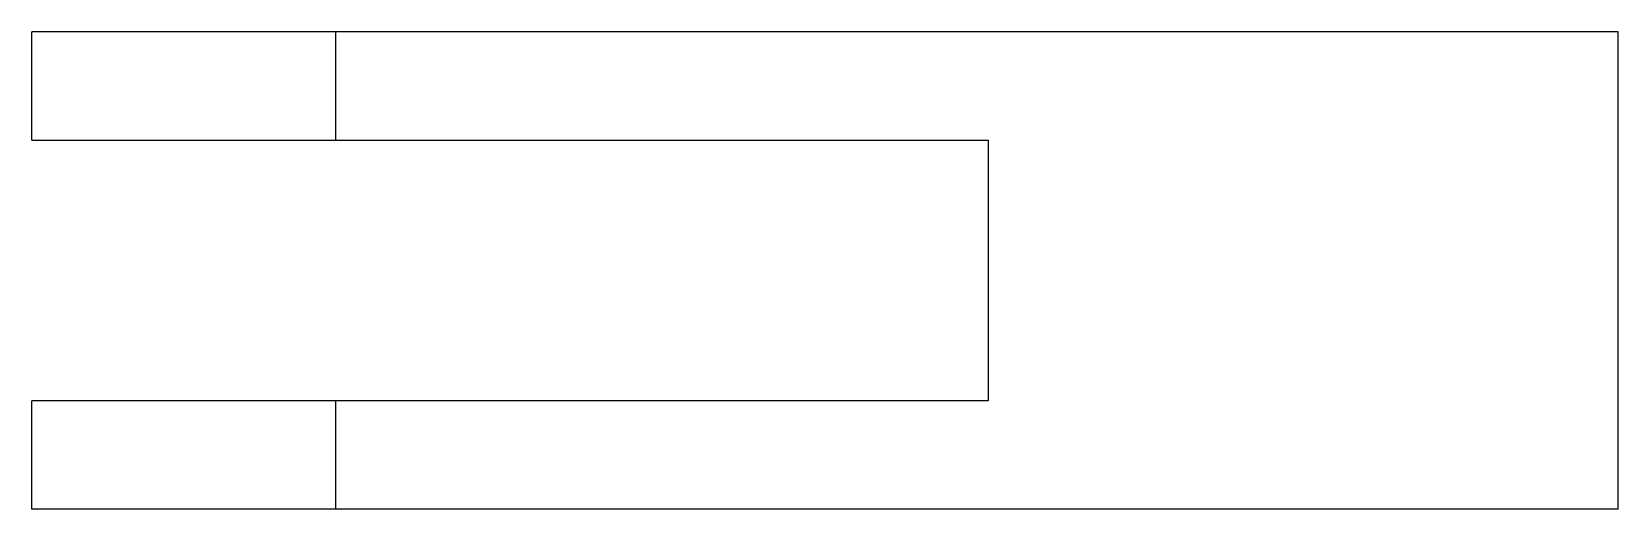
# Model space of a CAD drawing. Header units: metres. Extents: x -24 to 49, y -22 to 0.
import ezdxf

# ---------------------------------------------------------------- set-up
doc = ezdxf.new("R2010")
doc.units = ezdxf.units.M

msp = doc.modelspace()

# ---------------------------------------------------------------- linework, layer by layer
for points in [[(-24, -5), (-24, -4.9), (-24, -4.8), (-24, -4.7), (-24, -4.6), (-24, -4.5), (-24, -4.4), (-24, -4.3), (-24, -4.2), (-24, -4.1), (-24, -4), (-24, -3.9), (-24, -3.8), (-24, -3.7), (-24, -3.6), (-24, -3.5), (-24, -3.4), (-24, -3.3), (-24, -3.2), (-24, -3.1), (-24, -3), (-24, -2.9), (-24, -2.8), (-24, -2.7), (-24, -2.6), (-24, -2.5), (-24, -2.4), (-24, -2.3), (-24, -2.2), (-24, -2.1), (-24, -2), (-24, -1.9), (-24, -1.8), (-24, -1.7), (-24, -1.6), (-24, -1.5), (-24, -1.4), (-24, -1.3), (-24, -1.2), (-24, -1.1), (-24, -1), (-24, -0.9), (-24, -0.8), (-24, -0.7), (-24, -0.6), (-24, -0.5), (-24, -0.4), (-24, -0.3), (-24, -0.2), (-24, -0.1), (-24, 0)], [(-10, 0), (-10.049, 0), (-10.098, 0), (-10.147, 0), (-10.238, 0), (-10.383, 0), (-10.528, 0), (-10.673, 0), (-10.893, 0), (-11.127, 0), (-11.36, 0), (-11.616, 0), (-11.926, 0), (-12.237, 0), (-12.547, 0), (-12.901, 0), (-13.273, 0), (-13.644, 0), (-14.022, 0), (-14.436, 0), (-14.851, 0), (-15.265, 0), (-15.692, 0), (-16.128, 0), (-16.564, 0), (-17, 0), (-17.436, 0), (-17.872, 0), (-18.308, 0), (-18.735, 0), (-19.149, 0), (-19.564, 0), (-19.978, 0), (-20.356, 0), (-20.727, 0), (-21.099, 0), (-21.453, 0), (-21.763, 0), (-22.074, 0), (-22.384, 0), (-22.64, 0), (-22.873, 0), (-23.107, 0), (-23.327, 0), (-23.472, 0), (-23.617, 0), (-23.762, 0), (-23.853, 0), (-23.902, 0), (-23.951, 0), (-24, 0)], [(-10, -5), (-10, -4.9), (-10, -4.8), (-10, -4.7), (-10, -4.6), (-10, -4.5), (-10, -4.4), (-10, -4.3), (-10, -4.2), (-10, -4.1), (-10, -4), (-10, -3.9), (-10, -3.8), (-10, -3.7), (-10, -3.6), (-10, -3.5), (-10, -3.4), (-10, -3.3), (-10, -3.2), (-10, -3.1), (-10, -3), (-10, -2.9), (-10, -2.8), (-10, -2.7), (-10, -2.6), (-10, -2.5), (-10, -2.4), (-10, -2.3), (-10, -2.2), (-10, -2.1), (-10, -2), (-10, -1.9), (-10, -1.8), (-10, -1.7), (-10, -1.6), (-10, -1.5), (-10, -1.4), (-10, -1.3), (-10, -1.2), (-10, -1.1), (-10, -1), (-10, -0.9), (-10, -0.8), (-10, -0.7), (-10, -0.6), (-10, -0.5), (-10, -0.4), (-10, -0.3), (-10, -0.2), (-10, -0.1), (-10, 0)], [(49, 0), (47.82, 0), (46.64, 0), (45.46, 0), (44.28, 0), (43.1, 0), (41.92, 0), (40.74, 0), (39.56, 0), (38.38, 0), (37.2, 0), (36.02, 0), (34.84, 0), (33.66, 0), (32.48, 0), (31.3, 0), (30.12, 0), (28.94, 0), (27.76, 0), (26.58, 0), (25.4, 0), (24.22, 0), (23.04, 0), (21.86, 0), (20.68, 0), (19.5, 0), (18.32, 0), (17.14, 0), (15.96, 0), (14.78, 0), (13.6, 0), (12.42, 0), (11.24, 0), (10.06, 0), (8.88, 0), (7.7, 0), (6.52, 0), (5.34, 0), (4.16, 0), (2.98, 0), (1.8, 0), (0.62, 0), (-0.56, 0), (-1.74, 0), (-2.92, 0), (-4.1, 0), (-5.28, 0), (-6.46, 0), (-7.64, 0), (-8.82, 0), (-10, 0)], [(49, -22), (49, -21.56), (49, -21.12), (49, -20.68), (49, -20.24), (49, -19.8), (49, -19.36), (49, -18.92), (49, -18.48), (49, -18.04), (49, -17.6), (49, -17.16), (49, -16.72), (49, -16.28), (49, -15.84), (49, -15.4), (49, -14.96), (49, -14.52), (49, -14.08), (49, -13.64), (49, -13.2), (49, -12.76), (49, -12.32), (49, -11.88), (49, -11.44), (49, -11), (49, -10.56), (49, -10.12), (49, -9.68), (49, -9.24), (49, -8.8), (49, -8.36), (49, -7.92), (49, -7.48), (49, -7.04), (49, -6.6), (49, -6.16), (49, -5.72), (49, -5.28), (49, -4.84), (49, -4.4), (49, -3.96), (49, -3.52), (49, -3.08), (49, -2.64), (49, -2.2), (49, -1.76), (49, -1.32), (49, -0.88), (49, -0.44), (49, 0)], [(-24, -5), (-23.951, -5), (-23.902, -5), (-23.853, -5), (-23.762, -5), (-23.617, -5), (-23.472, -5), (-23.327, -5), (-23.107, -5), (-22.873, -5), (-22.64, -5), (-22.384, -5), (-22.074, -5), (-21.763, -5), (-21.453, -5), (-21.099, -5), (-20.727, -5), (-20.356, -5), (-19.978, -5), (-19.564, -5), (-19.149, -5), (-18.735, -5), (-18.308, -5), (-17.872, -5), (-17.436, -5), (-17, -5), (-16.564, -5), (-16.128, -5), (-15.692, -5), (-15.265, -5), (-14.851, -5), (-14.436, -5), (-14.022, -5), (-13.644, -5), (-13.273, -5), (-12.901, -5), (-12.547, -5), (-12.237, -5), (-11.926, -5), (-11.616, -5), (-11.36, -5), (-11.127, -5), (-10.893, -5), (-10.673, -5), (-10.528, -5), (-10.383, -5), (-10.238, -5), (-10.147, -5), (-10.098, -5), (-10.049, -5), (-10, -5)], [(-10, -5), (-9.4, -5), (-8.8, -5), (-8.2, -5), (-7.6, -5), (-7, -5), (-6.4, -5), (-5.8, -5), (-5.2, -5), (-4.6, -5), (-4, -5), (-3.4, -5), (-2.8, -5), (-2.2, -5), (-1.6, -5), (-1, -5), (-0.4, -5), (0.2, -5), (0.8, -5), (1.4, -5), (2, -5), (2.6, -5), (3.2, -5), (3.8, -5), (4.4, -5), (5, -5), (5.6, -5), (6.2, -5), (6.8, -5), (7.4, -5), (8, -5), (8.6, -5), (9.2, -5), (9.8, -5), (10.4, -5), (11, -5), (11.6, -5), (12.2, -5), (12.8, -5), (13.4, -5), (14, -5), (14.6, -5), (15.2, -5), (15.8, -5), (16.4, -5), (17, -5), (17.6, -5), (18.2, -5), (18.8, -5), (19.4, -5), (20, -5)], [(20, -5), (20, -5.24), (20, -5.48), (20, -5.72), (20, -5.96), (20, -6.2), (20, -6.44), (20, -6.68), (20, -6.92), (20, -7.16), (20, -7.4), (20, -7.64), (20, -7.88), (20, -8.12), (20, -8.36), (20, -8.6), (20, -8.84), (20, -9.08), (20, -9.32), (20, -9.56), (20, -9.8), (20, -10.04), (20, -10.28), (20, -10.52), (20, -10.76), (20, -11), (20, -11.24), (20, -11.48), (20, -11.72), (20, -11.96), (20, -12.2), (20, -12.44), (20, -12.68), (20, -12.92), (20, -13.16), (20, -13.4), (20, -13.64), (20, -13.88), (20, -14.12), (20, -14.36), (20, -14.6), (20, -14.84), (20, -15.08), (20, -15.32), (20, -15.56), (20, -15.8), (20, -16.04), (20, -16.28), (20, -16.52), (20, -16.76), (20, -17)], [(-10, -17), (-10.049, -17), (-10.098, -17), (-10.147, -17), (-10.238, -17), (-10.383, -17), (-10.528, -17), (-10.673, -17), (-10.893, -17), (-11.127, -17), (-11.36, -17), (-11.616, -17), (-11.926, -17), (-12.237, -17), (-12.547, -17), (-12.901, -17), (-13.273, -17), (-13.644, -17), (-14.022, -17), (-14.436, -17), (-14.851, -17), (-15.265, -17), (-15.692, -17), (-16.128, -17), (-16.564, -17), (-17, -17), (-17.436, -17), (-17.872, -17), (-18.308, -17), (-18.735, -17), (-19.149, -17), (-19.564, -17), (-19.978, -17), (-20.356, -17), (-20.727, -17), (-21.099, -17), (-21.453, -17), (-21.763, -17), (-22.074, -17), (-22.384, -17), (-22.64, -17), (-22.873, -17), (-23.107, -17), (-23.327, -17), (-23.472, -17), (-23.617, -17), (-23.762, -17), (-23.853, -17), (-23.902, -17), (-23.951, -17), (-24, -17)], [(-24, -22), (-24, -21.9), (-24, -21.8), (-24, -21.7), (-24, -21.6), (-24, -21.5), (-24, -21.4), (-24, -21.3), (-24, -21.2), (-24, -21.1), (-24, -21), (-24, -20.9), (-24, -20.8), (-24, -20.7), (-24, -20.6), (-24, -20.5), (-24, -20.4), (-24, -20.3), (-24, -20.2), (-24, -20.1), (-24, -20), (-24, -19.9), (-24, -19.8), (-24, -19.7), (-24, -19.6), (-24, -19.5), (-24, -19.4), (-24, -19.3), (-24, -19.2), (-24, -19.1), (-24, -19), (-24, -18.9), (-24, -18.8), (-24, -18.7), (-24, -18.6), (-24, -18.5), (-24, -18.4), (-24, -18.3), (-24, -18.2), (-24, -18.1), (-24, -18), (-24, -17.9), (-24, -17.8), (-24, -17.7), (-24, -17.6), (-24, -17.5), (-24, -17.4), (-24, -17.3), (-24, -17.2), (-24, -17.1), (-24, -17)], [(20, -17), (19.4, -17), (18.8, -17), (18.2, -17), (17.6, -17), (17, -17), (16.4, -17), (15.8, -17), (15.2, -17), (14.6, -17), (14, -17), (13.4, -17), (12.8, -17), (12.2, -17), (11.6, -17), (11, -17), (10.4, -17), (9.8, -17), (9.2, -17), (8.6, -17), (8, -17), (7.4, -17), (6.8, -17), (6.2, -17), (5.6, -17), (5, -17), (4.4, -17), (3.8, -17), (3.2, -17), (2.6, -17), (2, -17), (1.4, -17), (0.8, -17), (0.2, -17), (-0.4, -17), (-1, -17), (-1.6, -17), (-2.2, -17), (-2.8, -17), (-3.4, -17), (-4, -17), (-4.6, -17), (-5.2, -17), (-5.8, -17), (-6.4, -17), (-7, -17), (-7.6, -17), (-8.2, -17), (-8.8, -17), (-9.4, -17), (-10, -17)], [(-10, -22), (-10, -21.9), (-10, -21.8), (-10, -21.7), (-10, -21.6), (-10, -21.5), (-10, -21.4), (-10, -21.3), (-10, -21.2), (-10, -21.1), (-10, -21), (-10, -20.9), (-10, -20.8), (-10, -20.7), (-10, -20.6), (-10, -20.5), (-10, -20.4), (-10, -20.3), (-10, -20.2), (-10, -20.1), (-10, -20), (-10, -19.9), (-10, -19.8), (-10, -19.7), (-10, -19.6), (-10, -19.5), (-10, -19.4), (-10, -19.3), (-10, -19.2), (-10, -19.1), (-10, -19), (-10, -18.9), (-10, -18.8), (-10, -18.7), (-10, -18.6), (-10, -18.5), (-10, -18.4), (-10, -18.3), (-10, -18.2), (-10, -18.1), (-10, -18), (-10, -17.9), (-10, -17.8), (-10, -17.7), (-10, -17.6), (-10, -17.5), (-10, -17.4), (-10, -17.3), (-10, -17.2), (-10, -17.1), (-10, -17)], [(-10, -22), (-10.049, -22), (-10.098, -22), (-10.147, -22), (-10.238, -22), (-10.383, -22), (-10.528, -22), (-10.673, -22), (-10.893, -22), (-11.127, -22), (-11.36, -22), (-11.616, -22), (-11.926, -22), (-12.237, -22), (-12.547, -22), (-12.901, -22), (-13.273, -22), (-13.644, -22), (-14.022, -22), (-14.436, -22), (-14.851, -22), (-15.265, -22), (-15.692, -22), (-16.128, -22), (-16.564, -22), (-17, -22), (-17.436, -22), (-17.872, -22), (-18.308, -22), (-18.735, -22), (-19.149, -22), (-19.564, -22), (-19.978, -22), (-20.356, -22), (-20.727, -22), (-21.099, -22), (-21.453, -22), (-21.763, -22), (-22.074, -22), (-22.384, -22), (-22.64, -22), (-22.873, -22), (-23.107, -22), (-23.327, -22), (-23.472, -22), (-23.617, -22), (-23.762, -22), (-23.853, -22), (-23.902, -22), (-23.951, -22), (-24, -22)], [(49, -22), (47.82, -22), (46.64, -22), (45.46, -22), (44.28, -22), (43.1, -22), (41.92, -22), (40.74, -22), (39.56, -22), (38.38, -22), (37.2, -22), (36.02, -22), (34.84, -22), (33.66, -22), (32.48, -22), (31.3, -22), (30.12, -22), (28.94, -22), (27.76, -22), (26.58, -22), (25.4, -22), (24.22, -22), (23.04, -22), (21.86, -22), (20.68, -22), (19.5, -22), (18.32, -22), (17.14, -22), (15.96, -22), (14.78, -22), (13.6, -22), (12.42, -22), (11.24, -22), (10.06, -22), (8.88, -22), (7.7, -22), (6.52, -22), (5.34, -22), (4.16, -22), (2.98, -22), (1.8, -22), (0.62, -22), (-0.56, -22), (-1.74, -22), (-2.92, -22), (-4.1, -22), (-5.28, -22), (-6.46, -22), (-7.64, -22), (-8.82, -22), (-10, -22)]]:
    msp.add_lwpolyline(points)

doc.saveas('drawing.dxf')
